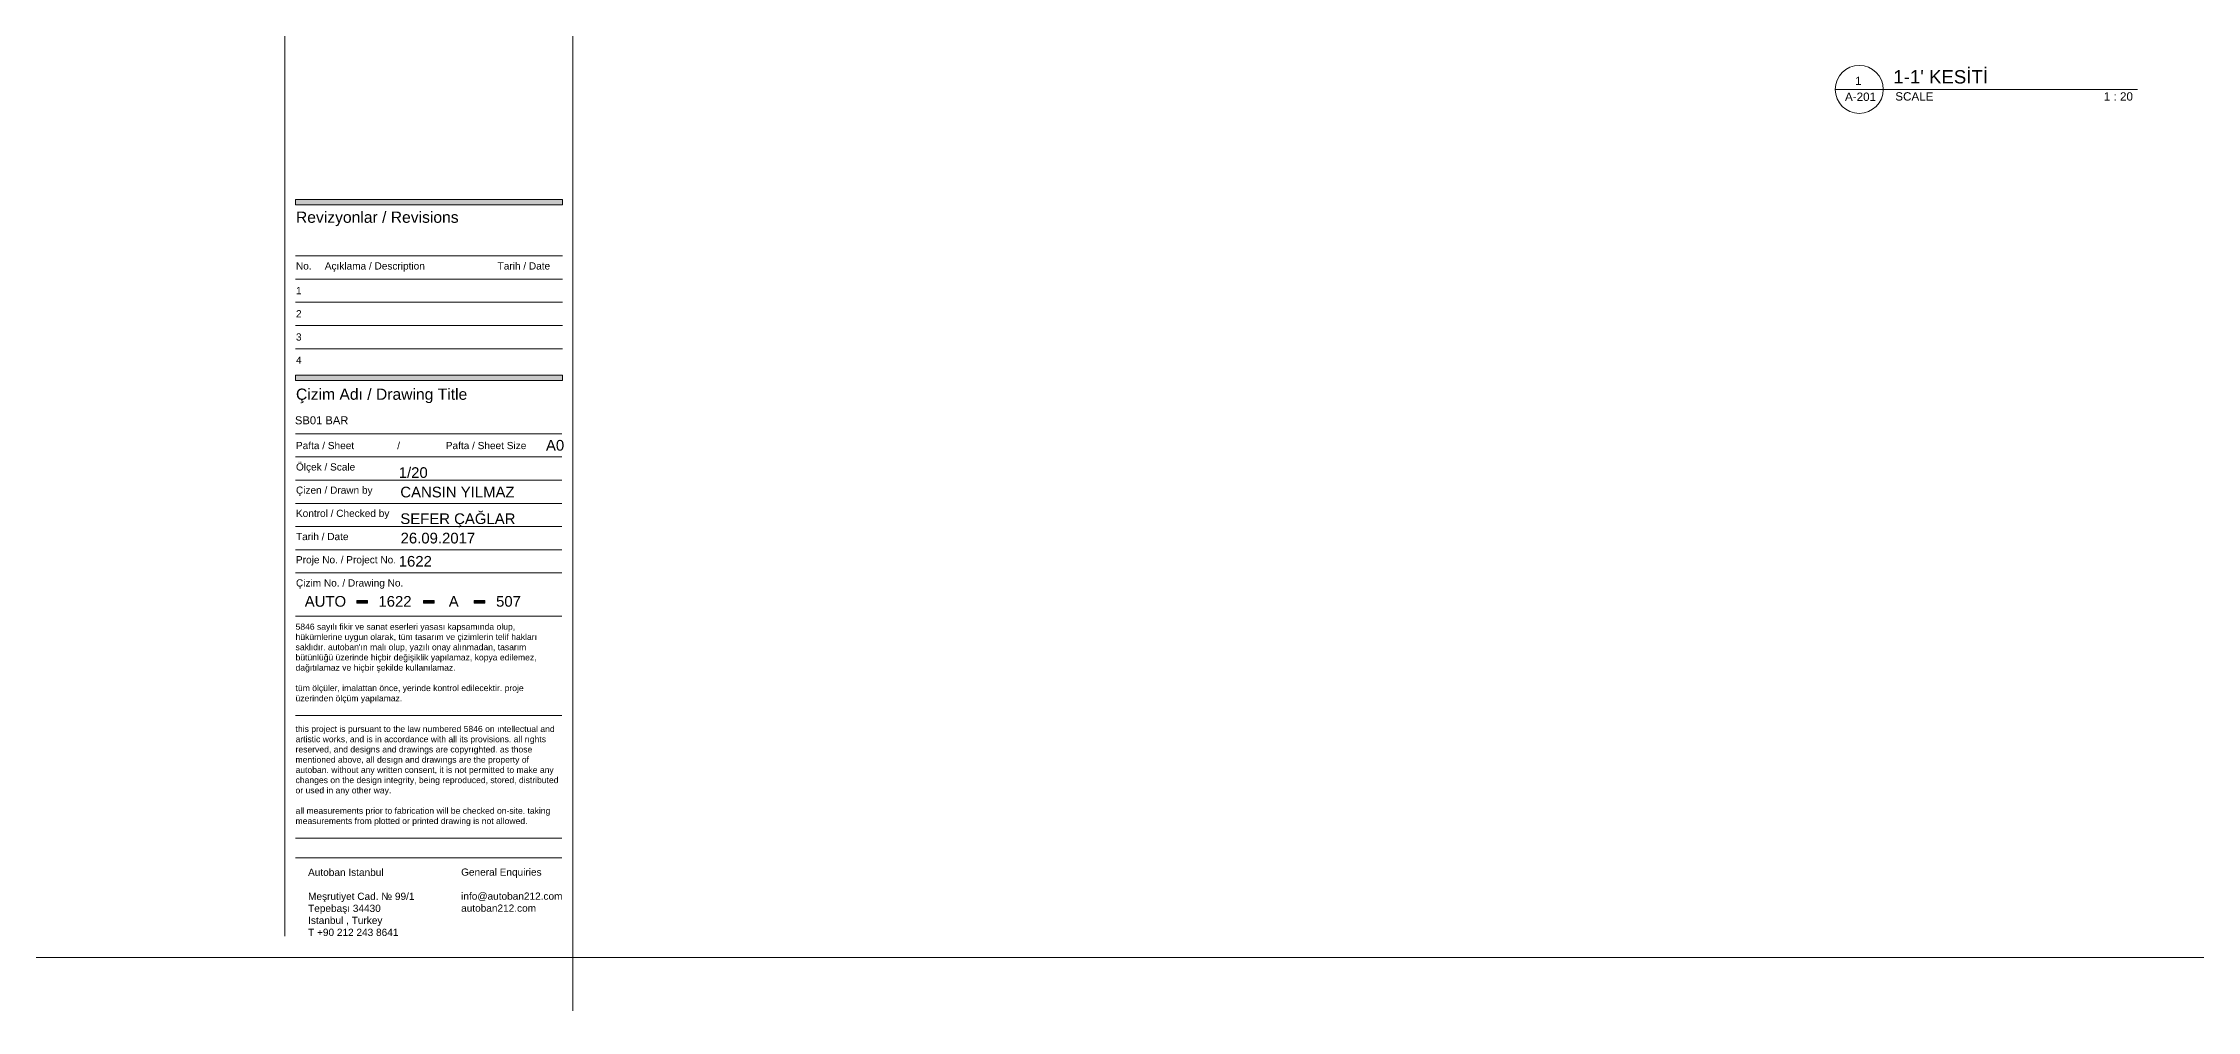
# Model space of a CAD drawing. Header units: millimetres. Extents: x 29001 to 40804, y -8833 to -5892.
# Drawn here: x 34958 to 35765, y -7612 to -7249 of the extents above; entities that cross this region are included whole.
import ezdxf
from ezdxf.enums import TextEntityAlignment as Align

# ---------------------------------------------------------------- set-up
doc = ezdxf.new("R2010")
doc.units = ezdxf.units.MM
doc.layers.get('0').update_dxf_attribs({"lineweight": 0})
for name, color, linetype, lineweight in [('xxx_Auto_Yardimci_Antet', 7, 'Continuous', 0), ('xxx_Auto_Yardimci_Isaret Genel', 51, 'Continuous', 0), ('xxx_Auto_Yardimci_Lejand', 7, 'Continuous', 0), ('xxx_Auto_Yardimci_Metraj', 81, 'Continuous', 0)]:
    doc.layers.add(name, color=color, linetype=linetype, lineweight=lineweight)
doc.styles.add('Arial', font='arial.ttf')
doc.styles.add('AUTOBAN', font='')
doc.styles.get("Standard").update_dxf_attribs({"font": 'arial.ttf'})
doc.styles.get('AUTOBAN').set_extended_font_data('Helvetica Normal Tr')

# ---------------------------------------------------------------- blocks, each defined once
blk = doc.blocks.new('AUTO_LAYOUT_A0')
at = {"layer": 'xxx_Auto_Yardimci_Lejand'}
h = blk.add_hatch(color=172, dxfattribs=at)
h.dxf.hatch_style = 1
h.paths.add_polyline_path([(36.8, 14.114), (41.806, 14.114), (41.806, 14.214), (36.8, 14.214)])
h = blk.add_hatch(color=172, dxfattribs=at)
h.dxf.hatch_style = 1
h.paths.add_polyline_path([(41.806, 10.819), (41.806, 10.919), (36.8, 10.919), (36.8, 10.819)])
h = blk.add_hatch(color=256, dxfattribs=at)
h.dxf.hatch_style = 1
h.paths.add_polyline_path([(37.947, 6.695), (37.947, 6.645), (38.147, 6.645), (38.147, 6.695)])
h = blk.add_hatch(color=256, dxfattribs=at)
h.dxf.hatch_style = 1
h.paths.add_polyline_path([(39.196, 6.695), (39.196, 6.645), (39.396, 6.645), (39.396, 6.695)])
h = blk.add_hatch(color=256, dxfattribs=at)
h.dxf.hatch_style = 1
h.paths.add_polyline_path([(40.148, 6.695), (40.148, 6.645), (40.348, 6.645), (40.348, 6.695)])
at = {"layer": 'xxx_Auto_Yardimci_Antet', "color": 3}
for points in [[(-76.8, -1), (-76.8, 0), (-77.8, 0)], [(42, -1), (42, 0), (43, 0)]]:
    blk.add_lwpolyline(points, dxfattribs=at)
at = {"layer": 'xxx_Auto_Yardimci_Lejand', "color": 172}
for points in [[(36.6, 83.6), (36.6, 0.4)], [(36.8, 13.154), (41.806, 13.154)], [(36.8, 12.719), (41.806, 12.719)], [(36.8, 12.284), (41.806, 12.284)], [(36.8, 11.849), (41.806, 11.849)], [(36.8, 11.414), (41.806, 11.414)], [(36.8, 9.82), (41.793, 9.82)], [(36.8, 9.385), (41.793, 9.385)], [(36.8, 8.95), (41.793, 8.95)], [(36.8, 8.515), (41.793, 8.515)], [(36.8, 8.08), (41.793, 8.08)], [(36.8, 7.645), (41.793, 7.645)], [(36.8, 7.21), (41.793, 7.21)], [(36.8, 6.401), (41.793, 6.401)], [(36.8, 4.541), (41.793, 4.541)], [(36.8, 2.237), (41.793, 2.237)], [(36.8, 1.869), (41.793, 1.869)]]:
    blk.add_lwpolyline(points, dxfattribs=at)
for points in [[(36.8, 14.114), (41.806, 14.114), (41.806, 14.214), (36.8, 14.214)], [(36.8, 10.819), (41.806, 10.819), (41.806, 10.919), (36.8, 10.919)]]:
    blk.add_lwpolyline(points, close=True, dxfattribs=at)
at = {"layer": 'xxx_Auto_Yardimci_Lejand'}
for points in [[(37.947, 6.695), (38.147, 6.695), (38.147, 6.645), (37.947, 6.645)], [(39.196, 6.695), (39.396, 6.695), (39.396, 6.645), (39.196, 6.645)], [(40.148, 6.695), (40.348, 6.695), (40.348, 6.645), (40.148, 6.645)]]:
    blk.add_lwpolyline(points, close=True, dxfattribs=at)
at = {"layer": 'xxx_Auto_Yardimci_Metraj', "color": 1}
blk.add_lwpolyline([(42, 84), (-76.8, 84), (-76.8, 0), (42, 0)], close=True, dxfattribs=at)
at = {"layer": 'xxx_Auto_Yardimci_Lejand', "color": 172, "attachment_point": 1, "style": 'AUTOBAN'}
for s, width, gutter_width, heights, insert, char_height in [('Revizyonlar / Revisions', 4.4866, 50, [0.414], (36.808, 13.985), 0.21), ('1', 0.24421, 3.49, [0.24], (36.808, 12.572), 0.135), ('2', 0.24421, 3.49, [0.24], (36.808, 12.137), 0.135), ('3', 0.24421, 3.49, [0.24], (36.808, 11.702), 0.135), ('4', 0.24421, 3.49, [0.24], (36.808, 11.267), 0.135), ('Çizim Adı / Drawing Title', 4.4866, 50, [0.414], (36.808, 10.667), 0.21), ('Ölçek / Scale', 2.09705, 50, [0.197], (36.808, 9.266), 0.135), ('Pafta / Sheet', 2.09705, 50, [0.197], (36.808, 9.667), 0.135), ('/', 0.15372, 50, [0.197], (38.706, 9.667), 0.135), ('Pafta / Sheet Size', 2.09705, 50, [0.197], (39.617, 9.667), 0.135), ('Çizen / Drawn by', 2.09705, 50, [0.197], (36.808, 8.831), 0.135), ('Tarih / Date', 2.09705, 50, [0.197], (36.808, 7.961), 0.135), ('General Enquiries\\P\\P{\\C256;info@autoban212.com\\Pautoban212.com}', 2.06453, 50, [1.373], (39.904, 1.67), 0.135)]:
    blk.add_mtext_dynamic_manual_height_columns(s, width=width, gutter_width=gutter_width, heights=heights, dxfattribs=dict(at, insert=insert, char_height=char_height))
at = {"layer": 'xxx_Auto_Yardimci_Lejand', "color": 172}
note = blk.add_mtext_dynamic_manual_height_columns('No.^IAç{\\fArial|b0|i0|c162|p34;ı}klama / Description^I^I^ITarih ', width=4.8212, gutter_width=3.49, heights=[0.24, 0], dxfattribs=dict(at, insert=(36.808, 13.034), char_height=0.135, attachment_point=1, style='AUTOBAN'))
for column, words in zip(note.columns.linked_columns, ['/ Date']):
    column.text = words
note = blk.add_mtext_dynamic_manual_height_columns('Kontrol / Checked ', width=2.09705, gutter_width=50, heights=[0.197, 0], dxfattribs=dict(at, insert=(36.808, 8.396), char_height=0.135, attachment_point=1, style='AUTOBAN'))
for column, words in zip(note.columns.linked_columns, ['by']):
    column.text = words
note = blk.add_mtext_dynamic_manual_height_columns('Proje No. / Project ', width=2.09705, gutter_width=50, heights=[0.197, 0], dxfattribs=dict(at, insert=(36.808, 7.526), char_height=0.135, attachment_point=1, style='AUTOBAN'))
for column, words in zip(note.columns.linked_columns, ['No.']):
    column.text = words
note = blk.add_mtext_dynamic_manual_height_columns('Çizim No. / ', width=2.09705, gutter_width=50, heights=[0.197, 0], dxfattribs=dict(at, insert=(36.808, 7.091), char_height=0.135, attachment_point=1, style='AUTOBAN'))
for column, words in zip(note.columns.linked_columns, ['Drawing No.']):
    column.text = words
at = {"layer": 'xxx_Auto_Yardimci_Lejand', "insert": (36.972, 6.778), "char_height": 0.2, "attachment_point": 1, "style": 'AUTOBAN'}
blk.add_mtext_dynamic_manual_height_columns('AUTO', width=0.84418, gutter_width=50, heights=[0.414], dxfattribs=at)
at = {"layer": 'xxx_Auto_Yardimci_Lejand', "color": 5}
note = blk.add_mtext_dynamic_manual_height_columns("{\\C256;5846 say\\fArial|b0|i0|c162|p34;ı\\fHelvetica Normal Tr|b0|i0|c162|p2;l\\fArial|b0|i0|c162|p34;ı \\fHelvetica Normal Tr|b0|i0|c162|p2;fikir ve sanat eserleri yasas\\fArial|b0|i0|c162|p34;ı \\fHelvetica Normal Tr|b0|i0|c162|p2;kapsam\\fArial|b0|i0|c162|p34;ı\\fHelvetica Normal Tr|b0|i0|c162|p2;nda olup, hükümlerine uygun olarak, tüm tasar\\fArial|b0|i0|c162|p34;ı\\fHelvetica Normal Tr|b0|i0|c162|p2;m ve çizimlerin telif haklar\\fArial|b0|i0|c162|p34;ı \\fHelvetica Normal Tr|b0|i0|c162|p2;sakl\\fArial|b0|i0|c162|p34;ı\\fHelvetica Normal Tr|b0|i0|c162|p2;d\\fArial|b0|i0|c162|p34;ı\\fHelvetica Normal Tr|b0|i0|c162|p2;r. autoban'\\fArial|b0|i0|c162|p34;ı\\fHelvetica Normal Tr|b0|i0|c162|p2;n mal\\fArial|b0|i0|c162|p34;ı \\fHelvetica Normal Tr|b0|i0|c162|p2;olup, yaz\\fArial|b0|i0|c162|p34;ı\\fHelvetica Normal Tr|b0|i0|c162|p2;l\\fArial|b0|i0|c162|p34;ı \\fHelvetica Normal Tr|b0|i0|c162|p2;onay al\\fArial|b0|i0|c162|p34;ı\\fHelvetica Normal Tr|b0|i0|c162|p2;nmadan, tasar\\fArial|b0|i0|c162|p34;ı\\fHelvetica Normal Tr|b0|i0|c162|p2;m bütünlü\\fArial|b0|i0|c162|p34;ğ\\fHelvetica Normal Tr|b0|i0|c162|p2;ü üzerinde hiçbir de\\fArial|b0|i0|c162|p34;ğ\\fHelvetica Normal Tr|b0|i0|c162|p2;i\\fArial|b0|i0|c162|p34;ş\\fHelvetica Normal Tr|b0|i0|c162|p2;iklik yap\\fArial|b0|i0|c162|p34;ı\\fHelvetica Normal Tr|b0|i0|c162|p2;lamaz, kopya edilemez, da\\fArial|b0|i0|c162|p34;ğı\\fHelvetica Normal Tr|b0|i0|c162|p2;t\\fArial|b0|i0|c162|p34;ı\\fHelvetica Normal Tr|b0|i0|c162|p2;lamaz ve hiçbir \\fArial|b0|i0|c162|p34;ş\\fHelvetica Normal Tr|b0|i0|c162|p2;ekilde kullan\\fArial|b0|i0|c162|p34;ı\\fHelvetica Normal Tr|b0|i0|c162|p2;lamaz.\\P\\Ptüm ölçüler, imalattan önce, yerinde kontrol edilecektir. proje üzerinden ölçüm yap\\fArial|b0|i0|c162|p34;ı\\fHelvetica Normal Tr|b0|i0|c162|p2;lamaz.\\P\\P\\Pthis project is pursuant to the law numbered 5846 on \\fArial|b0|i0|c162|p34;ı\\fHelvetica Normal Tr|b0|i0|c162|p2;ntellectual and artistic works, and is in accordance with all its provisions. all r\\fArial|b0|i0|c162|p34;ı\\fHelvetica Normal Tr|b0|i0|c162|p2;ghts reserved, and designs and drawings are copyr\\fArial|b0|i0|c162|p34;ı\\fHelvetica Normal Tr|b0|i0|c162|p2;ghted. as those mentioned above, all des\\fArial|b0|i0|c162|p34;ı\\fHelvetica Normal Tr|b0|i0|c162|p2;gn and draw\\fArial|b0|i0|c162|p34;ı\\fHelvetica Normal Tr|b0|i0|c162|p2;ngs are the property of autoban. without any written consent, it is not permitted to make any changes on the design integrity, being reproduced, stored, distributed or used in any other way. \\P\\P}", width=4.99257, gutter_width=50, heights=[4.017, 0], dxfattribs=dict(at, insert=(36.8, 6.261), char_height=0.115, attachment_point=1, style='AUTOBAN'))
for column, words in zip(note.columns.linked_columns, ['{\\C256;all measurements prior to fabrication will be checked on-site. taking measurements from plotted or printed drawing is not allowed.}']):
    column.text = words
at = {"layer": 'xxx_Auto_Yardimci_Lejand', "color": 172}
note = blk.add_mtext_dynamic_manual_height_columns('Autoban Istanbul\\P\\P{\\C256;Me\\fArial|b0|i0|c162|p34;ş\\fHelvetica Normal Tr|b0|i0|c162|p2;rutiyet Cad. \\fArial|b0|i0|c162|p34;№ 99/1\\PTepebaşı 34430\\PIstanbul , Turkey\\P}', width=2.06453, gutter_width=50, heights=[1.369, 0], dxfattribs=dict(at, insert=(37.035, 1.666), char_height=0.135, attachment_point=1, style='AUTOBAN'))
for column, words in zip(note.columns.linked_columns, ['{\\fArial|b0|i0|c162|p34;\\C256;T +90 212 243 8641}']):
    column.text = words
at = {"layer": 'xxx_Auto_Yardimci_Lejand', "style": 'AUTOBAN'}
for tag, p in [('PROJEADI', (36.802, 80.231)), ('REVIZYON', (37.278, 12.602)), ('REVIZYON', (37.278, 12.167)), ('REVIZYON', (37.278, 11.732)), ('REVIZYON', (37.278, 11.297)), ('ÇİZİMADI', (36.802, 10.22)), ('PNO', (38.791, 9.704)), ('OLCEK', (38.791, 9.269)), ('ÇİZEN', (38.791, 8.834)), ('KONTROL', (38.791, 8.399)), ('TARIH', (38.791, 7.964)), ('PROJENO', (38.791, 7.529))]:
    blk.add_attdef(tag, text='', height=0.2, dxfattribs=at).set_placement(p, align=Align.TOP_LEFT)
for tag, p in [('TARIH', (41.806, 12.602)), ('TARIH', (41.806, 12.167)), ('TARIH', (41.806, 11.732)), ('TARIH', (41.806, 11.297)), ('PNO', (38.677, 9.704)), ('SIZE', (41.803, 9.704))]:
    blk.add_attdef(tag, text='', height=0.2, dxfattribs=at).set_placement(p, align=Align.TOP_RIGHT)
for tag, p in [('PRJT', (38.677, 6.778)), ('DC', (39.765, 6.778)), ('SSN', (40.788, 6.778))]:
    blk.add_attdef(tag, text='', height=0.2, dxfattribs=at).set_placement(p, align=Align.TOP_CENTER)
blk = doc.blocks.new('TITLE')
for p, q in [((7.65, 0), (-7.2, 0)), ((7.2, 0), (83.43, 0))]:
    blk.add_line(p, q)
for start, end in [(0, 180), (180, 0)]:
    blk.add_arc((0, 0), 7.2, start, end)
blk.add_text('SCALE', height=2.5).set_placement((10.81, -3.35))
blk.add_attdef('SHEET', text='', height=2.5).set_placement((3.8, 2.58), align=Align.MIDDLE_CENTER)
blk.add_attdef('%%UTITLE', (10.23, 1.78), '', height=4)
blk.add_attdef('R-XXX', text='', height=2.5).set_placement((0.38, -3.45), align=Align.CENTER)
blk.add_attdef('SCALE', text='', height=2.5).set_placement((83.07, -3.35), align=Align.RIGHT)

msp = doc.modelspace()

# ---------------------------------------------------------------- block references
at = {"layer": 'xxx_Auto_Yardimci_Isaret Genel'}
ref = msp.add_blockref('TITLE', (35638.72, -7266.39), dxfattribs=dict(at, xscale=1.25, yscale=1.25, zscale=1.25))
ref.add_attrib('SHEET', '1', dxfattribs={"layer": '0', "height": 3.12, "style": 'Arial'}).set_placement((35638.42, -7263.17), align=Align.MIDDLE_CENTER)
ref.add_attrib('R-XXX', 'A-201', dxfattribs={"layer": '0', "height": 3.125, "style": 'Arial'}).set_placement((35639.2, -7270.7), align=Align.CENTER)
ref.add_attrib('SCALE', '1 : 20 ', dxfattribs={"layer": '0', "height": 3.125, "style": 'Arial'}).set_placement((35742.56, -7270.59), align=Align.RIGHT)
ref.add_attrib('%%UTITLE', "1-1' KESİTİ", (35651.51, -7264.17), dxfattribs={"layer": '0', "height": 5, "style": 'Arial'})
at = {"layer": 'xxx_Auto_Yardimci_Lejand', "color": 5}
ref = msp.add_blockref('AUTO_LAYOUT_A0', (34316.41, -7591.9), dxfattribs=dict(at, xscale=20, yscale=20, zscale=20))
ref.add_attrib('SSN_001', '507', (35127.59, -7460.34), dxfattribs={"height": 4, "style": 'AUTOBAN'})
ref.add_attrib('PRJT_001', '1622', (35083.48, -7460.34), dxfattribs={"height": 4, "style": 'AUTOBAN'})
ref.add_attrib('DC_001', 'A', (35109.86, -7460.34), dxfattribs={"height": 4, "style": 'AUTOBAN'})
ref.add_attrib('PROJENO_001', '1622', (35091.1, -7445.32), dxfattribs={"height": 4, "style": 'AUTOBAN'})
ref.add_attrib('TARIH_001', '26.09.2017', (35091.8, -7436.62), dxfattribs={"height": 4, "style": 'AUTOBAN'})
ref.add_attrib('KONTROL_001', 'SEFER ÇAĞLAR', (35091.69, -7429.34), dxfattribs={"height": 4, "style": 'AUTOBAN'})
ref.add_attrib('ÇİZEN_001', 'CANSIN YILMAZ', (35091.69, -7419.36), dxfattribs={"height": 4, "style": 'AUTOBAN'})
ref.add_attrib('OLCEK_001', '1/20', (35091.1, -7412.05), dxfattribs={"height": 4, "style": 'AUTOBAN'})
ref.add_attrib('SIZE_001', 'A0', (35146.3, -7401.82), dxfattribs={"height": 4, "style": 'AUTOBAN'})
ref.add_attrib('ÇİZİMADI_001', 'SB01 BAR', (35052.18, -7391.95), dxfattribs={"height": 3, "style": 'AUTOBAN'})
at = {"layer": 'xxx_Auto_Yardimci_Lejand', "color": 5, "xscale": 20, "yscale": 20, "zscale": 20}
msp.add_blockref('AUTO_LAYOUT_A0', (36692.41, -7591.9), dxfattribs=at)

doc.saveas('drawing.dxf')
